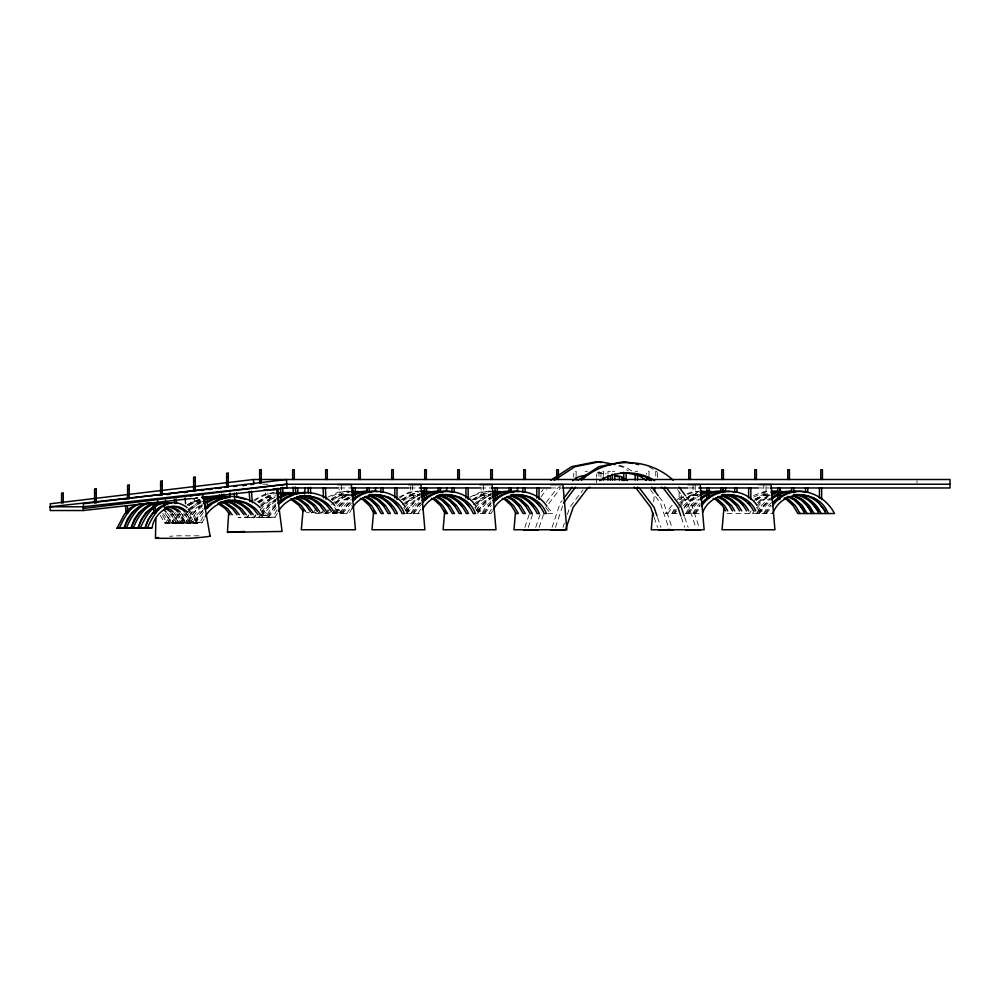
<?xml version="1.0" encoding="UTF-8"?>
<svg xmlns="http://www.w3.org/2000/svg" width="1000" height="1000" viewBox="0 0 1000 1000"><rect width="100%" height="100%" fill="white"/><g stroke="black" fill="none" stroke-linecap="round" stroke-linejoin="round"><path stroke-width="0.75" stroke-dasharray="5 3.75" d="M653.662 501.763L654.2 495.538M524.862 527.4L529.163 514.538M528.25 527.4L532.55 514.538M552.087 527.4L560.212 503.088L562.05 500.637M555.475 527.4L562.638 505.95M535.712 527.4L540.125 514.5M539.1 527.4L543.5 514.5M562.938 527.4L564.4 523.1M567.337 514.5L569.788 507.325L582.95 489.975M171.838 522.775L176.213 514.425M178.425 514.425L174.05 522.775L171.55 522.775L165.15 513.225M183.212 514.425L178.837 522.775L171.962 523.575L179.537 513.237M185.837 522.775L190.225 514.425L196.737 507.562L204.862 502.75M192.85 522.775L197.225 514.425L202.812 508.537M202.225 504.438L196.3 509.475L185.963 523.575L195.062 522.775L199.438 514.425L204.088 509.525M203.3 509.475L192.963 523.575L199.85 522.775L203.6 515.625M192.963 523.575L202.062 522.775L205.188 516.812M240.25 517.688L238.038 517.688L247.15 517.163L248.463 514.825M254.15 517.163L245.037 517.688L254.15 517.163L255.463 514.825M260.912 513.663L258.938 517.163L261.15 517.163L265.763 508.988L272.462 502.4L276 500.475M261.575 512.5L263.55 508.988L270.25 502.4L278.5 497.912M275.825 499.212L269.762 504.012L259.05 517.688L265.938 517.163L270.55 508.988L276.288 503.338M259.05 517.688L268.163 517.163L272.762 508.988L276.588 505.225M275.8 505.225L266.05 517.688L272.95 517.163L277.55 508.988M266.05 517.688L275.163 517.163L278.45 511.325M321.05 513.525L322.6 510.925M325.838 513.525L328.162 509.625M332.837 513.525L337.5 505.725L344.038 499.637L351.912 495.775M335.05 513.525L339.712 505.725L346.25 499.637L350.188 497.7M339.85 513.525L344.5 505.725L351.037 499.637M342.062 513.525L346.712 505.725L351.075 501.662M346.85 513.525L351.512 505.725M352.163 508.325L349.062 513.525L312.4 513.525L316.35 508.738M405.5 510.925L408.612 505.725L415.15 499.637L423.025 495.775M406.163 513.525L410.825 505.725L417.362 499.637L419.988 498.35M410.95 513.525L415.613 505.725L419.975 501.662M413.162 513.525L417.825 505.725L421.087 502.675M417.962 513.525L421.062 508.325M476.388 510.925L479.487 505.725L486.025 499.637L493.9 495.775M477.812 512.225L481.7 505.725L488.237 499.637L490.863 498.35M484.05 513.525L488.7 505.725L490.887 503.688M488.837 513.525L492.713 507.025M492.6 510.925L491.05 513.525L477.125 513.525M671.787 513.525L676.438 505.725M674 513.525L676.325 509.625M684.1 508.325L685.662 505.725L692.188 499.637L700.062 495.775M685.788 513.525L690.45 505.725L696.988 499.637M688 513.525L692.663 505.725L699.2 499.637M692.788 513.525L697.45 505.725L699.625 503.688M695 513.525L699.663 505.725M749.587 513.525L751.137 510.925M756.587 513.525L761.25 505.725L767.775 499.637L770.4 498.35M758.8 513.525L763.462 505.725L769.987 499.637M763.587 513.525L768.25 505.725L771.513 502.675M765.8 513.525L770.462 505.725M172.05 513.513L178.762 522.2L164.95 523.575L172.525 513.237M167.162 523.575L175.662 511.987M171.962 523.575L174.175 523.575L182.662 511.987M186.05 513.513L192.763 522.2L178.962 523.575L189.3 509.475L196.412 503.425L200.562 501.312M181.175 523.575L191.513 509.475L198.625 503.425L202.775 501.312M188.175 523.575L198.512 509.475L202.075 506.45M195.175 523.575L203.675 511.987M541.263 492.062L543.112 489.613M540.975 496.962L546.487 489.613M546.325 502.375L556.675 488.738L560.425 486.312M548.775 503.612L560.062 488.738M247.25 517.688L248.912 515.562M260.85 506.438L270.025 498.25L275.637 495.65M255.925 515.562L254.25 517.688L252.037 517.688L261.15 517.163M260.2 510.087L264.962 504.012L275.05 496.95M261.262 517.688L271.975 504.012L276.825 500.163M268.263 517.688L276.112 507.663M326.413 513.525L330.363 508.738M335.112 502.975L344.025 495.475L349.363 493.312M336.388 504.113L339.212 500.688L346.238 495.475L350.238 493.85M333.413 513.525L344 500.688L349.862 496.35M335.625 513.525L346.213 500.688L349.738 498.088M340.412 513.525L351.012 500.688M342.625 513.525L351.337 502.975M405.288 504.113L408.113 500.688L415.138 495.475L420.462 493.312M404.675 507.537L410.325 500.688L420.012 494.4M406.5 511.138L415.112 500.688L419.8 497.212M406.737 513.525L419.675 498.95M411.525 513.525L420.238 502.975M413.738 513.525L421.5 504.113M476.163 504.113L478.988 500.688L486.012 495.475L491.35 493.312M475.55 507.537L481.2 500.688L490.9 494.4M477.375 511.138L485.988 500.688L490.675 497.212M477.612 513.525L488.2 500.688L491.725 498.088M482.4 513.525L491.112 502.975M484.613 513.525L491.438 505.262M672.125 505.262L665.3 513.525L677.487 513.525M667.525 513.525L672.45 507.537M672.312 513.525L677.25 507.537M681.012 502.975L689.925 495.475L697.925 492.225M674.525 513.525L676.5 511.138M679.463 507.537L685.113 500.688L692.138 495.475L700.138 492.225M684.25 507.537L689.9 500.688L696.925 495.475M686.462 507.537L692.113 500.688L699.15 495.475M686.312 513.525L699.25 498.95M688.525 513.525L699.112 500.688M693.312 513.525L700.138 505.262M695.525 513.525L700.462 507.537M758.812 502.975L760.7 500.688L770.387 494.4M752.325 513.525L755.288 509.938M757.262 507.537L762.913 500.688L769.938 495.475M757.113 513.525L770.05 498.95M759.325 513.525L769.912 500.688M764.112 513.525L770.938 505.262M766.325 513.525L771.263 507.537M187.875 509.525L197.862 502.75L205.637 500.7M188.225 511.488L185.438 514.425L181.05 522.775L178.562 522.775L172.162 513.225M189.163 510.5L191.95 507.562L202.675 502.062M260.375 505.225L263.238 502.4L271.5 497.912L274.538 497.238M261.625 506.163L265.462 502.4L273.712 497.912M331.587 504.7L337.038 499.637L344.913 495.775L353.488 494.45M334.888 503.688L339.25 499.637L347.125 495.775L349.975 495.337M402.7 504.7L408.137 499.637L416.012 495.775L420.3 495.112M406 503.688L410.35 499.637L418.225 495.775M473.575 504.7L479.012 499.637L486.9 495.775L491.188 495.112M476.875 503.688L481.238 499.637L489.113 495.775M490.85 501.662L486.488 505.725L481.838 513.525L477 507.537M679.712 502.675L682.975 499.637L690.85 495.775L699.425 494.45M678.65 505.725L685.188 499.637L693.062 495.775L698.787 494.888M683.45 505.725L689.975 499.637L697.85 495.775M757.513 502.675L760.775 499.637L768.65 495.775M756.45 505.725L762.987 499.637L769.55 496.413M187.037 505.438L189.412 503.425L200.7 498.488M189.25 505.438L199.925 499.2M253.6 500.163L264.438 494.363L273.488 492.575M254.6 501.125L258.238 498.25L266.65 494.363L275.7 492.575M258.175 502.088L263.025 498.25L274.45 493.762M259.175 503.05L265.238 498.25L273.65 494.363M327.675 497.212L338.013 492.225L348.713 491.125L340.225 492.225L329.9 497.212M331.175 499.812L337.025 495.475L345.012 492.225L350.675 491.488M332.212 500.688L339.237 495.475L350.062 491.863M398.787 497.212L409.125 492.225L417.612 491.125M399.837 498.088L403.35 495.475L411.337 492.225L418.413 491.312M402.275 499.812L408.137 495.475L418.963 491.863M403.325 500.688L410.35 495.475L418.338 492.225M469.663 497.212L480 492.225L490.7 491.125L482.212 492.225L474.225 495.475L470.712 498.088M473.162 499.812L479.012 495.475L487 492.225L491.25 491.675M475.375 499.812L481.225 495.475L489.212 492.225M677.062 499.812L682.925 495.475M679.275 499.812L683.962 496.35M753.587 497.212L763.925 492.225L769.587 491.488M753.7 500.688L760.725 495.475L768.713 492.225M755.913 500.688L762.938 495.475L770.925 492.225M187.375 504.812L190.863 502.75L199.938 500.363M188.425 505.5L193.075 502.75L200.85 500.7M202.438 505.5L198.95 507.562L192.438 514.425L188.05 522.775L185.562 522.775L179.163 513.225M257.425 501.75L264.5 497.912L273.625 495.9M258.45 502.4L266.712 497.912L274.325 496.238M331.337 498.988L337.9 495.775L348.688 494.45L340.112 495.775L332.238 499.637M401.138 499.637L409.012 495.775L419.8 494.45L411.225 495.775L403.35 499.637M472.013 499.637L479.888 495.775L490.675 494.45L482.1 495.775L474.225 499.637M755.088 498.988L761.65 495.775L770.225 494.45M755.987 499.637L763.863 495.775L769.575 494.888M686.925 493.85L690.913 492.225L699.4 491.125M687.8 494.4L693.125 492.225L698.787 491.488M753.725 495.475L761.712 492.225L770.2 491.125M192.2 498.837L199.7 497.05M192.913 499.2L200.413 497.413M596.975 473.038L600.013 472.45L606.075 473.638M160.35 515.413L164.55 522.775L171.762 522.2L165.037 513.513M164.55 522.775L171.762 522.2M164.95 523.575L178.762 522.2M178.562 522.775L185.763 522.2L179.05 513.513M174.175 523.575L185.763 522.2M178.962 523.575L192.763 522.2M185.963 523.575L199.775 522.2L188.287 508.537M199.775 522.2L194.775 522.775L188.375 513.225M261.788 515.612L268.15 515.138L262.413 509.787M261.225 515.938L268.15 515.138M192.913 498.387L200.637 497.525M192.113 502.075L194.45 501.85L194.112 497.525M306.462 512.712L309.25 512.5M315.425 512.4L311.25 512.712L316.25 512.5M323.25 512.5L318.263 512.712L320.475 512.712M329.425 512.4L325.262 512.712L330.25 512.5M341.425 512.188L332.262 512.712L341.425 512.188L335.825 506.613M585.138 471.312L587.537 471.312M610.375 471.312L607.975 471.312L607.975 474.212M612.362 471.312L614.763 471.312M635.2 471.312L637.6 471.312M262.812 484.225L267.85 484.225M339.875 487.962L349.538 487.95M410.062 487.962L419.425 487.962M480.65 487.962L490.012 487.962M550.575 487.962L561.5 487.962M689.262 487.962L697.237 487.962M758.088 487.962L769.013 487.962M405.65 513.525L420.175 513.525M547.625 513.525L552.812 513.525L547.875 507.537M685.413 513.525L702.013 513.525M727.075 513.525L772.8 513.525M244.938 517.163L247.15 517.163M265.938 517.163L268.163 517.163M272.95 517.163L275.163 517.163M195.062 522.775L192.562 522.775L186.163 513.225M199.85 522.775L202.062 522.775M199.05 535.812L177.763 535.812A14.312 0.762 -4.4 0 0 169.65 536.3M488.488 491.125L491.312 491.488M346.5 491.125L349.338 491.488M488.462 494.45L491.325 494.888M417.587 494.45L420.45 494.888M346.475 494.45L349.338 494.888M598.138 472.738L605.712 474.237M619.25 465.487L625.138 466.662L631.638 470.887M618.812 466.075L621.75 466.662L628.263 470.887M648.975 466.662L656.775 471.725M260.2 509.787L265.938 515.138M334.55 507.537L339.212 512.188M181.375 513.225L187.775 522.775M174.375 513.225L180.775 522.775M167.375 513.225L173.775 522.775M758.787 507.537L763.725 513.525M756.575 507.537L761.513 513.525M545.662 507.537L550.6 513.525M474.787 507.537L479.725 513.525M405.887 507.537L410.825 513.525M403.675 507.537L408.612 513.525M188.4 510.35L197.55 522.2M183.837 513.513L190.55 522.2M176.838 513.513L183.55 522.2M169.838 513.513L176.55 522.2M162.825 513.513L169.537 522.2M686.425 496.962L691.025 503.088L699.15 527.4M677.525 489.613L687.65 503.088L695.763 527.4M659.212 496.962L663.812 503.088L671.925 527.4M650.3 489.613L660.425 503.088L669.5 530.262M162.575 515.413L166.762 522.775M684.712 517.362L688.138 527.4M681.338 517.362L684.762 527.4M657.5 517.362L660.925 527.4M654.112 517.362L657.537 527.4M267.887 492.762L268.113 497.1L265.763 497.238L265.55 492.912M916.988 480.675L916.988 483.038M766.038 486.438L766.038 495.125L763.825 495.125L763.825 484.988M695.238 484.988L695.238 495.125L693.025 495.125L693.025 484.988M681.312 495.125L681.312 499.462L679.1 499.462L679.1 490.788M657.4 472.5L657.4 478.1M655.75 471.1L655.75 478.1M649.013 475.662L649.013 471.312L646.612 471.312L646.612 474.212M603.337 475.662L603.337 471.312L600.938 471.312L600.938 477.1M598.962 471.312L598.962 477.1M596.55 474.212L596.55 477.1M596.55 478.55L596.55 482.9M576.125 475.662L576.125 471.312L573.713 471.312L573.713 477.1M483.4 484.988L483.4 495.125L481.188 495.125L481.188 489.338M412.512 484.988L412.512 495.125L410.3 495.125L410.3 486.438M341.413 484.988L341.413 495.125L339.2 495.125L339.2 489.338"/><path stroke-width="1.5" d="M155.475 538.125L155.875 518.513M272.95 489.363L276.588 489.425L282.1 531.45L227.425 532.35L228.688 512.737M229.662 497.65L229.95 493.125M373.612 511.1L372 529.763L424.888 529.763L420.988 484.65L408.462 484.65M375.35 490.875L375.625 487.762M444.712 511.1L443.1 529.763L495.988 529.763L492.1 484.65L479.575 484.65M446.463 490.875L446.737 487.762M515.462 512.65L513.975 529.763L566.875 529.763L562.975 484.65L550.45 484.65M517.337 490.875L517.612 487.762M652.725 512.65L651.25 529.763L704.137 529.763L700.238 484.65L687.725 484.65M654.613 490.875L654.875 487.762M723.925 507.987L722.05 529.763L774.938 529.763L771.038 484.65L758.512 484.65M725.4 490.875L725.675 487.762M303.125 509.538L301.312 529.763L355.45 529.763L351.4 484.65L337.938 484.65M304.525 493.988L305.087 487.762M135.075 504.787L129.175 508.738L124.162 514.55L117 528.275L124.175 527.7L127.15 519.513L131.713 512.875L137.475 508.325M148.537 502.925C135.438 504.7 128.837 517.463 124 528.275L131.175 527.7L134.15 519.513L138.713 512.875L144.488 508.325M162.162 503.275C146.363 500.05 135.825 515.462 131.012 528.275L138.175 527.7L141.163 519.513L145.712 512.875L151.488 508.325M171.375 503.275C154.8 499.312 142.863 514.338 138.012 528.275L145.175 527.7L148.162 519.513L152.725 512.875L158.488 508.325M187.113 507.625C169.887 494.075 149.787 510.55 145.013 528.275L152.175 527.7C154.075 511.725 174.725 498.312 187.275 512.125M119.213 528.275C123.987 518.5 129.312 506.175 141.163 503.675M126.213 528.275C131.062 516.975 139.113 502.375 153.4 503.062M133.225 528.275C138.038 515.462 148.575 500.05 164.375 503.275M140.225 528.275C145.05 517.463 151.662 504.7 164.75 502.925M147.225 528.275C152.062 517.463 158.663 504.7 171.75 502.925M205.188 516.812C210.188 507.675 220.037 501.987 230.162 500.363M278.45 511.325C289.762 491.3 322.575 490.863 333.575 511.475M352.163 508.325C363.638 487.837 396.575 491.775 404.35 513.525L402.137 513.525C396.9 501.45 383.55 492.375 370.2 495.112M422.5 509.625C433.188 487.962 467.512 491.1 475.462 513.525L473.25 513.525C467.5 499.738 451.55 491.25 437.025 495.775M493.375 509.625C504.062 487.962 538.387 491.1 546.337 513.525L544.125 513.525C538.888 501.45 525.538 492.375 512.188 495.112M702.788 512.225C711.488 489.95 746.125 488.9 755.738 510.925M772.8 513.525C781.575 488.9 819.312 488.9 828.088 513.525M563.888 498.188L572.175 487.163M563.587 503.088L575.55 487.163M422.45 502.975C435.875 486.037 464.688 488.188 476.062 506.4M493.325 502.975C506.763 486.037 535.562 488.188 546.938 506.4M701.075 504.113C707.763 495.387 719.287 490.225 730.25 491.488M701.413 506.4C713.363 487.113 744.287 486.275 756.912 505.262M772.825 502.975C780.825 493.263 794.562 489.25 806.7 492.225M772.2 506.4C788.713 482.225 821.8 489.263 834.525 513.525L797.862 513.525L793.213 505.725L786.675 499.637L784.05 498.35M702.938 502.675L706.2 499.637M773.725 502.675L777 499.637M204.488 508.475L210.413 503.425L218.713 499.2L227.712 497.05M205.512 509.475L212.625 503.425L220.925 499.2L229.925 497.05M277.975 503.05C293.3 488.338 321.037 488.913 334.762 505.55M278.975 504.012L286.25 498.25L294.662 494.363L303.712 492.575M352.175 499.812C358.988 493.888 368.288 490.337 377.35 491.488M353.225 500.688C367.688 486.188 394 489.125 404.95 506.4M422.013 497.212L424.35 495.475M422.113 500.688C430.275 493.237 441.812 489.487 452.7 492.05M492.887 497.212L495.238 495.475M493 500.688C500.125 494.4 509.725 490.213 519.325 491.488M700.425 498.088C706.712 493.038 715.238 490.538 723.238 491.488M700.288 499.812L706.15 495.475L714.137 492.225L721.213 491.312M771.213 498.088L774.725 495.475L782.725 492.225L791.213 491.125M771.087 499.812L776.95 495.475L784.938 492.225L792.013 491.312M550.85 480.188L571.65 466.662L596.7 461.675L601.125 462.55M554.237 480.188L575.037 466.662L600.087 461.675L614.825 464.6M578.075 480.188L598.875 466.662L623.925 461.675L632.762 463.438M581.45 480.188C606.862 456.712 647.763 456.712 673.162 480.188M572.55 480.675L578.8 476.637L587.888 474.837M589.775 487.125L587.275 488.738L573.175 507.325L565.35 530.262L551.138 530.262M599.775 480.675C615.662 470.288 638.8 470.288 654.688 480.675M203.412 503.425L211.713 499.2L220.712 497.05M207.013 502.725L213.925 499.2L222.925 497.05M277.038 498.25L285.438 494.363L292.987 492.875M280.65 497.6L287.663 494.363L296.712 492.575L305.863 492.987M351.037 495.475L359.025 492.225L367.512 491.125M354.575 494.938L361.238 492.225L372.55 491.488M421.35 493.85L424.012 492.775M422.137 495.475L430.138 492.225L438.625 491.125M425.688 494.938L432.35 492.225L443.663 491.488M492.225 493.85L494.888 492.775M493.025 495.475L501.012 492.225L509.5 491.125M496.562 494.938L503.225 492.225L514.538 491.488M700.925 493.85L704.925 492.225L716.237 491.488M700.475 494.938L707.138 492.225M771.725 493.85L775.713 492.225L787.038 491.488M771.275 494.938L777.938 492.225M164.575 507.912L168.487 506.662M218.875 502.75L227.95 500.363M202.2 498.125L205.2 497.413M202.925 498.488L208.912 497.05L218.088 497.1M204.713 499.2C222.875 495.475 246.075 493.1 260.212 507.738M206.925 499.2L215.925 497.05M276.588 489.425L263.875 490.075M297.075 496.9C310.038 493.4 324.75 499.85 331.362 511.475M275.963 493.462L278.975 492.875M279.95 494.062L287.488 492.575L298.863 492.987M280.65 494.363L289.7 492.575M620.812 473.038L623.85 472.45M723.15 495.112C735.275 492.663 748.2 499.975 753.525 510.925M793.95 495.112C807.3 492.375 820.65 501.45 825.875 513.525M227.425 532.35L244.488 531.487M351.475 491.675L358.55 491.488M352.025 492.225L363.338 491.488M354.237 492.225L365.55 491.488M421.788 491.488L424.613 491.125M421.175 491.863L429.663 491.488M423.125 492.225L434.45 491.488M425.35 492.225L436.662 491.488M492.663 491.488L495.487 491.125M492.05 491.863L500.538 491.488M494.012 492.225L505.325 491.488M496.225 492.225L507.537 491.488M700.75 491.863L709.237 491.488M700.138 492.225L707.2 491.312M708.55 492.05L718.45 491.488M771.55 491.863L777.2 491.125M770.925 492.225L778 491.312M779.35 492.05L789.25 491.488M770.375 487.962L950 487.975L950 479.5L253.425 479.513L50.25 503.762L50.538 507.287M166.95 494.588L170.05 494.212M184.013 492.55L187.113 492.188M201.075 490.513L204.175 490.15M208.825 489.588L211.925 489.225M218.137 488.475L221.238 488.113M950 484.225L286.812 484.225L83.65 508.462L83.263 503.762L286.438 479.513L287.1 487.95L202.175 497.362M117 528.275L124.175 527.7M124 528.275L131.175 527.7M131.012 528.275L138.175 527.7M138.012 528.275L145.175 527.7M145.013 528.275L152.175 527.7M191.375 498.55L83.287 510.525L50.275 510.525L50 506.788L202.85 489.862M205.938 489.525L212.113 488.837M215.2 488.5L219.838 487.987M224.475 487.475L227.562 487.137M233.738 486.45L236.825 486.1M250.712 484.562L253.8 484.225M50 506.788L83.012 506.788L286.812 484.225M157.125 495.1L158.925 494.938M146.4 496.337L148.2 496.175M135.675 497.575L137.475 497.413M124.95 498.812L126.75 498.663M164.237 507.663L166.038 507.5M190.05 495.812L202.712 494.3L210.087 536.013M308.475 496.125L310.825 495.975M259.65 473.225L261.288 473.225M226.637 477.188L228.275 477.188M193.625 481.1L195.275 481.1M226.637 483.013L228.275 483.013M160.613 485.163L162.262 485.163M193.625 486.987L195.263 486.987M281.1 487.95L338.6 487.95M350.788 487.962L408.85 487.962M419.775 487.962L480.65 487.962M491.175 487.962L550.575 487.962M562.925 487.962L687.875 487.962M698.8 487.962L758.088 487.962M127.613 488.95L129.25 488.95M160.613 490.9L162.262 490.9M94.6 493.125L96.237 493.125M127.6 494.963L129.25 494.963M94.6 498.75L96.237 498.75M779.887 499.462L777.675 499.462L777.75 487.887M523.913 530.262L538.125 530.262M658.512 530.262L672.887 530.262M685.738 530.262L700.1 530.262M201.912 497.05L204.975 497.062M227.8 500.487C240.225 498.925 253.675 503.638 260.287 514.738M225.588 500.487C235.812 500.25 245.688 506.15 251.075 514.738M296.025 492.638L303.65 492.987M282.7 492.575L291.863 492.987M280.487 492.575L289.65 492.987M277.225 492.638L284.862 492.987M299.938 496.112C310.75 495.925 321.175 502.175 326.575 511.475M171.125 506.35L176.488 506.8L182.862 509.938L185.062 512.125M167.675 506.463L171.7 506.8L178.075 509.938L180.275 512.125M793.425 491.125L796.25 491.488M779.412 491.125L782.25 491.488M772.412 491.125L775.238 491.488M733.075 491.863L735.9 492.225M722.625 491.125L725.45 491.488M708.625 491.125L711.45 491.488M701.612 491.125L704.45 491.488M419.825 491.125L422.65 491.488M793.45 494.45C805.525 494.688 816.287 502.6 821.087 513.525M794.087 494.888C805.163 495.575 814.388 503.738 818.875 513.525M722.65 494.45C733.487 494.812 744 501.062 748.737 510.925M721.862 494.675C732.225 495.163 741.975 501.613 746.525 510.925M511.688 494.45C523.763 494.688 534.538 502.6 539.338 513.525L537.125 513.525C532.475 503.175 522.487 495.087 510.9 494.675M440.812 494.45C452.887 494.688 463.65 502.6 468.45 513.525L466.238 513.525C461.6 503.175 451.613 495.087 440.025 494.675M369.7 494.45C381.775 494.688 392.55 502.6 397.35 513.525L395.138 513.525C390.487 503.175 380.5 495.087 368.913 494.675M625.363 472.738L645.05 476.637L651.3 480.675M615.163 475.438L621.225 476.637L627.463 480.675M614.8 476.037L617.837 476.637M635.712 464.012L638.663 464.6M608.488 464.012L611.438 464.6M236.875 497.1L245.688 499.35M237.225 500.625L245.95 503.488L253.412 508.738L258.075 514.738M232.438 500.625L241.163 503.488L248.625 508.738L253.287 514.738M225.438 500.625L234.163 503.488L241.625 508.738L246.287 514.738M226.125 501.575L231.95 503.488L239.412 508.738L244.075 514.738M221.337 501.575L227.162 503.488L234.625 508.738L239.288 514.738M222.037 502.537L224.938 503.488L232.413 508.738L237.075 514.738M303.9 496.525L312.55 499.75L319.862 505.288L324.363 511.475M299.113 496.525L307.762 499.75L315.075 505.288L319.575 511.475M296.9 496.525L305.55 499.75L312.863 505.288L317.362 511.475M294.988 497.6L300.75 499.75L308.075 505.288L312.562 511.475M294.225 498.137L298.538 499.75L305.863 505.288L310.35 511.475M290.875 498.675L293.75 499.75L301.075 505.288L305.562 511.475M795.013 495.775L802.9 499.637L809.425 505.725L814.087 513.525M792.8 495.775L800.675 499.637L807.212 505.725L811.875 513.525M789.325 496.413L795.888 499.637L802.425 505.725L807.087 513.525M787.113 496.413L793.675 499.637L800.212 505.725L804.875 513.525M784.95 497.7L788.888 499.637L795.425 505.725L800.075 513.525M724.225 495.775L732.1 499.637L738.625 505.725L741.737 510.925M722.013 495.775L729.887 499.637L736.413 505.725L739.525 510.925M718.525 496.413L725.1 499.637L731.625 505.725L734.737 510.925M717.625 497.062L722.875 499.637L729.412 505.725L732.525 510.925M715.462 498.35L718.088 499.637L724.625 505.725L727.725 510.925M713.25 498.35L715.875 499.637L722.412 505.725L725.512 510.925M513.263 495.775L521.138 499.637L527.675 505.725L532.325 513.525L530.112 513.525L525.462 505.725L518.925 499.637L511.05 495.775M507.575 496.413L514.138 499.637L520.662 505.725L525.325 513.525L523.112 513.525L518.45 505.725L511.925 499.637L506.675 497.062M504.5 498.35L507.125 499.637L513.663 505.725L518.325 513.525L516.112 513.525L511.45 505.725L504.913 499.637L502.287 498.35M442.388 495.775L450.262 499.637L456.788 505.725L461.45 513.525L459.237 513.525L454.575 505.725L448.05 499.637L440.175 495.775M436.688 496.413L443.25 499.637L449.787 505.725L454.45 513.525L452.238 513.525L447.575 505.725L441.037 499.637L435.788 497.062M433.625 498.35L436.25 499.637L442.788 505.725L447.45 513.525L445.238 513.525L440.575 505.725L434.038 499.637L431.413 498.35M371.275 495.775L379.15 499.637L385.688 505.725L390.337 513.525L388.125 513.525L383.475 505.725L376.938 499.637L369.062 495.775M365.588 496.413L372.15 499.637L378.675 505.725L383.338 513.525L381.125 513.525L376.463 505.725L369.938 499.637L364.688 497.062M362.512 498.35L365.138 499.637L371.675 505.725L376.337 513.525L374.125 513.525L369.462 505.725L362.925 499.637L360.3 498.35M169.488 506.8L175.863 509.938L178.062 512.125M165.975 507.425L171.062 509.938L173.275 512.125M165.037 508.05L171.062 512.125M664.688 487.125L667.188 488.738L681.287 507.325L684.225 515.925M661.3 487.125L663.8 488.738L677.913 507.325L680.837 515.925M637.463 487.125L639.963 488.738L654.075 507.325L657 515.925M621.587 479.062L624.087 480.675M634.075 487.125L636.575 488.738L650.688 507.325L653.625 515.925M638.138 475.112L645.95 480.188M220.15 503.488L227.625 508.738L232.275 514.738M217.938 503.488L225.4 508.738L230.062 514.738M813.413 498.088L816.925 500.688L825.55 511.138M806.413 498.088L809.925 500.688L818.538 511.138M799.412 498.088L802.925 500.688L811.538 511.138M792.412 498.088L795.925 500.688L804.538 511.138M741.45 497.212L744.963 499.812M734.45 497.212L737.962 499.812M727.438 497.212L730.962 499.812M720.438 497.212L723.95 499.812M530.538 497.212L534.05 499.812M523.525 497.212L527.05 499.812M516.525 497.212L520.037 499.812M509.525 497.212L513.038 499.812M459.663 497.212L462 498.95M452.65 497.212L455 498.95M445.65 497.212L447.987 498.95M438.65 497.212L440.988 498.95M388.55 497.212L392.062 499.812M381.55 497.212L385.062 499.812M374.538 497.212L378.05 499.812M367.537 497.212L371.05 499.812M291.537 499.75L298.863 505.288L303.35 511.475M324.55 502.35L327.75 505.55M317.55 502.35L320.75 505.55M311.613 503.413L313.75 505.55M304.613 503.413L306.75 505.55M164.062 509.938L166.262 512.125M748.012 502.975L749.9 505.262M741.012 502.975L742.9 505.262M537.1 502.975L539.938 506.4M530.1 502.975L532.925 506.4M523.1 502.975L525.925 506.4M516.1 502.975L518.925 506.4M466.225 502.975L469.05 506.4M459.225 502.975L462.05 506.4M452.225 502.975L455.05 506.4M445.213 502.975L448.05 506.4M395.112 502.975L397.95 506.4M388.113 502.975L390.938 506.4M381.112 502.975L383.938 506.4M374.113 502.975L376.938 506.4M679.062 487.163L685.512 495.737M651.85 487.163L658.288 495.737M253.425 479.513L253.713 483.05M251.462 491.2L252.362 502.725M249.125 491.425L249.913 501.512M236.562 492.925L236.9 497.25M234.225 493.15L234.788 500.35M223.912 494.087L224.137 496.962M221.575 494.3L222 498.975M219.325 494.862L219.662 499.188M206.775 496.375L207.675 507.9L205.338 508.113L204.438 496.587M185.125 497.975L185.575 503.738M176.2 499.062L176.537 503.375M174.4 499.212L174.737 503.537M165.475 500.3L165.812 504.625M163.787 501.9L164.125 506.225M157.575 500.863L157.8 503.738M154.863 502.975L155.65 513.062L153.85 513.225L153.062 503.137M127.312 505.863L127.875 513.062L126.075 513.225L125.512 506.025M83.012 506.788L83.287 510.525M325.387 487.638L325.975 499.188M323.05 487.775L323.562 497.887M310.387 487.312L310.675 493.088M308.038 487.45L308.337 493.237M297.613 487.638L297.913 493.413M295.375 486.987L295.738 494.212M293.025 487.125L293.4 494.35M282.613 487.312L282.9 493.088M280.438 488.113L281.175 502.55M278.1 488.25L278.825 502.7M822.438 479.5L822.438 469.7L820.8 469.7L820.8 479.5M821.65 487.887L821.65 499.462M819.438 487.887L819.438 498.013M807.738 487.887L807.738 492.225M805.525 487.887L805.525 492.225M793.812 487.887L793.812 492.225M791.663 487.887L791.6 492.225M789.438 479.5L789.425 469.7L787.788 469.7L787.788 479.5M779.963 487.887L779.963 490.788M779.887 487.887L779.887 498.013M756.425 479.5L756.425 469.7L754.775 469.7L754.788 479.5M750.85 487.887L750.85 499.462M748.637 487.887L748.637 498.013M736.938 487.887L736.938 492.225M734.725 487.887L734.725 492.225M723.413 479.5L723.413 469.7L721.775 469.7L721.775 479.5M723.075 487.887L723.075 490.788M723.012 487.887L723.012 492.225M720.863 487.887L720.8 492.225M709.087 487.887L709.087 498.013M706.875 487.887L706.875 499.462M690.4 479.5L690.4 469.7L688.763 469.7L688.763 479.5M649.013 477.1L649.013 480M646.612 477.1L646.612 480M637.6 474.212L637.6 480M635.2 474.212L635.2 480M626.175 472.762L626.175 480M623.775 472.762L623.775 480M621.8 477.1L621.8 480M619.388 477.1L619.388 480M614.763 474.212L614.763 480M612.362 474.212L612.362 480M610.375 475.662L610.375 480M607.975 475.662L607.975 480M603.337 477.1L603.337 480M576.125 477.1L576.125 480M558.375 479.5L558.375 469.7L556.725 469.7L556.725 479.5M539.012 487.887L539.012 499.462M536.8 487.887L536.8 498.013M525.363 479.5L525.363 469.7L523.713 469.7L523.713 479.5M525.087 487.887L525.087 492.225M522.875 487.887L522.875 492.225M511.238 487.887L511.238 490.788M511.175 487.887L511.175 492.225M509.025 487.887L508.963 492.225M497.312 487.887L497.25 499.462L495.037 499.462L495.037 487.887M492.35 479.5L492.35 469.7L490.7 469.7L490.712 479.5M468.137 487.887L468.137 499.462M465.925 487.887L465.925 498.013M459.338 479.5L459.338 469.7L457.7 469.7L457.7 479.5M454.212 487.887L454.212 492.225M452 487.887L452 492.225M440.363 490.788L440.363 487.887L440.3 492.225M438.075 487.887L438.075 492.225M426.438 490.788L426.438 487.887L426.375 499.462L424.162 499.462L424.225 487.887M426.325 479.5L426.337 469.7L424.688 469.7L424.688 479.5M397.025 487.887L397.025 499.462M394.812 487.887L394.812 498.013M393.325 479.5L393.325 469.7L391.675 469.7L391.688 479.5M383.1 487.887L383.1 492.225M380.887 487.887L380.887 492.225M369.188 487.887L369.188 492.225M367.038 490.788L367.038 487.887L366.975 492.225M360.312 479.5L360.312 469.7L358.675 469.7L358.675 479.5M355.262 487.887L355.262 499.462L353.05 499.462L353.05 487.887M327.3 479.5L327.3 469.7L325.662 469.7L325.662 479.5M294.3 479.5L294.288 469.7L292.65 469.7L292.65 479.5M209.688 535.812A14.312 0.762 -4.4 0 1 204 537.075A14.312 0.762 -4.4 0 1 187.812 538.325L155.875 538.325A14.312 0.762 -4.4 0 1 158.463 537.475M246.05 485.15L242.95 485.525L246.088 485.075M261.288 469.7L259.637 469.7L259.65 483.013L261.288 483.013L261.288 469.7M228.275 473.225L226.637 473.225L226.637 486.987L228.275 486.987L228.275 473.225M195.263 477.188L193.625 477.188L193.625 490.9L195.275 490.9L195.263 477.188M162.262 481.1L160.613 481.1L160.613 494.963L162.262 494.963L162.262 481.1M129.25 485.163L127.6 485.163L127.613 498.75L129.25 498.75L129.25 485.163M96.237 488.95L94.6 488.95L94.6 502.925L96.237 502.925L96.237 488.95M63.225 493.125L61.588 493.125L61.588 502.925L63.225 502.925L63.225 493.125"/></g></svg>
